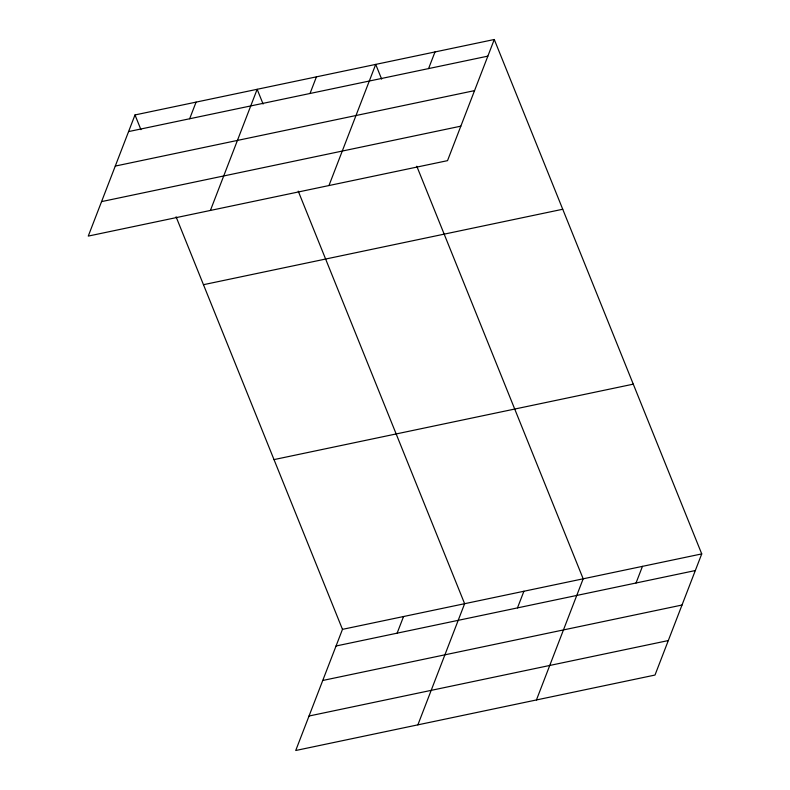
<?xml version="1.0" encoding="UTF-8"?>
<svg xmlns="http://www.w3.org/2000/svg" width="790" height="790" viewBox="0 0 790 790"><rect width="100%" height="100%" fill="white"/><g stroke="black" fill="none" stroke-linecap="round" stroke-linejoin="round"><path stroke-width="1.19" d="M135.001 114.945L88.263 236.092L447.525 160.647L494.273 39.5L135.001 114.945L140.936 129.659M189.659 118.757L196.078 102.117M210.407 210.436L257.155 89.3L263.09 104.004M310.016 93.487L316.435 76.847M328.966 185.541L375.714 64.395L381.649 79.109M428.575 68.592L434.994 51.952M176.081 216.796L342.475 629.354L295.727 750.5L654.999 675.055L701.737 553.909L494.273 39.5M397.123 633.165L403.552 616.526M417.88 724.845L464.629 603.698L298.235 191.15M517.48 607.895L523.908 591.256M536.44 699.95L583.178 578.803L416.794 166.246M636.039 582.99L642.458 566.351M128.582 131.584L487.855 56.139M115.281 166.078L474.543 90.623M101.564 201.608L460.837 126.163M203.465 284.696L562.737 209.251M274.012 459.602L633.274 384.157M342.475 629.354L701.737 553.909M336.056 645.993L695.319 570.548M322.745 680.476L682.017 605.031M309.038 716.017L668.301 640.562"/></g></svg>
